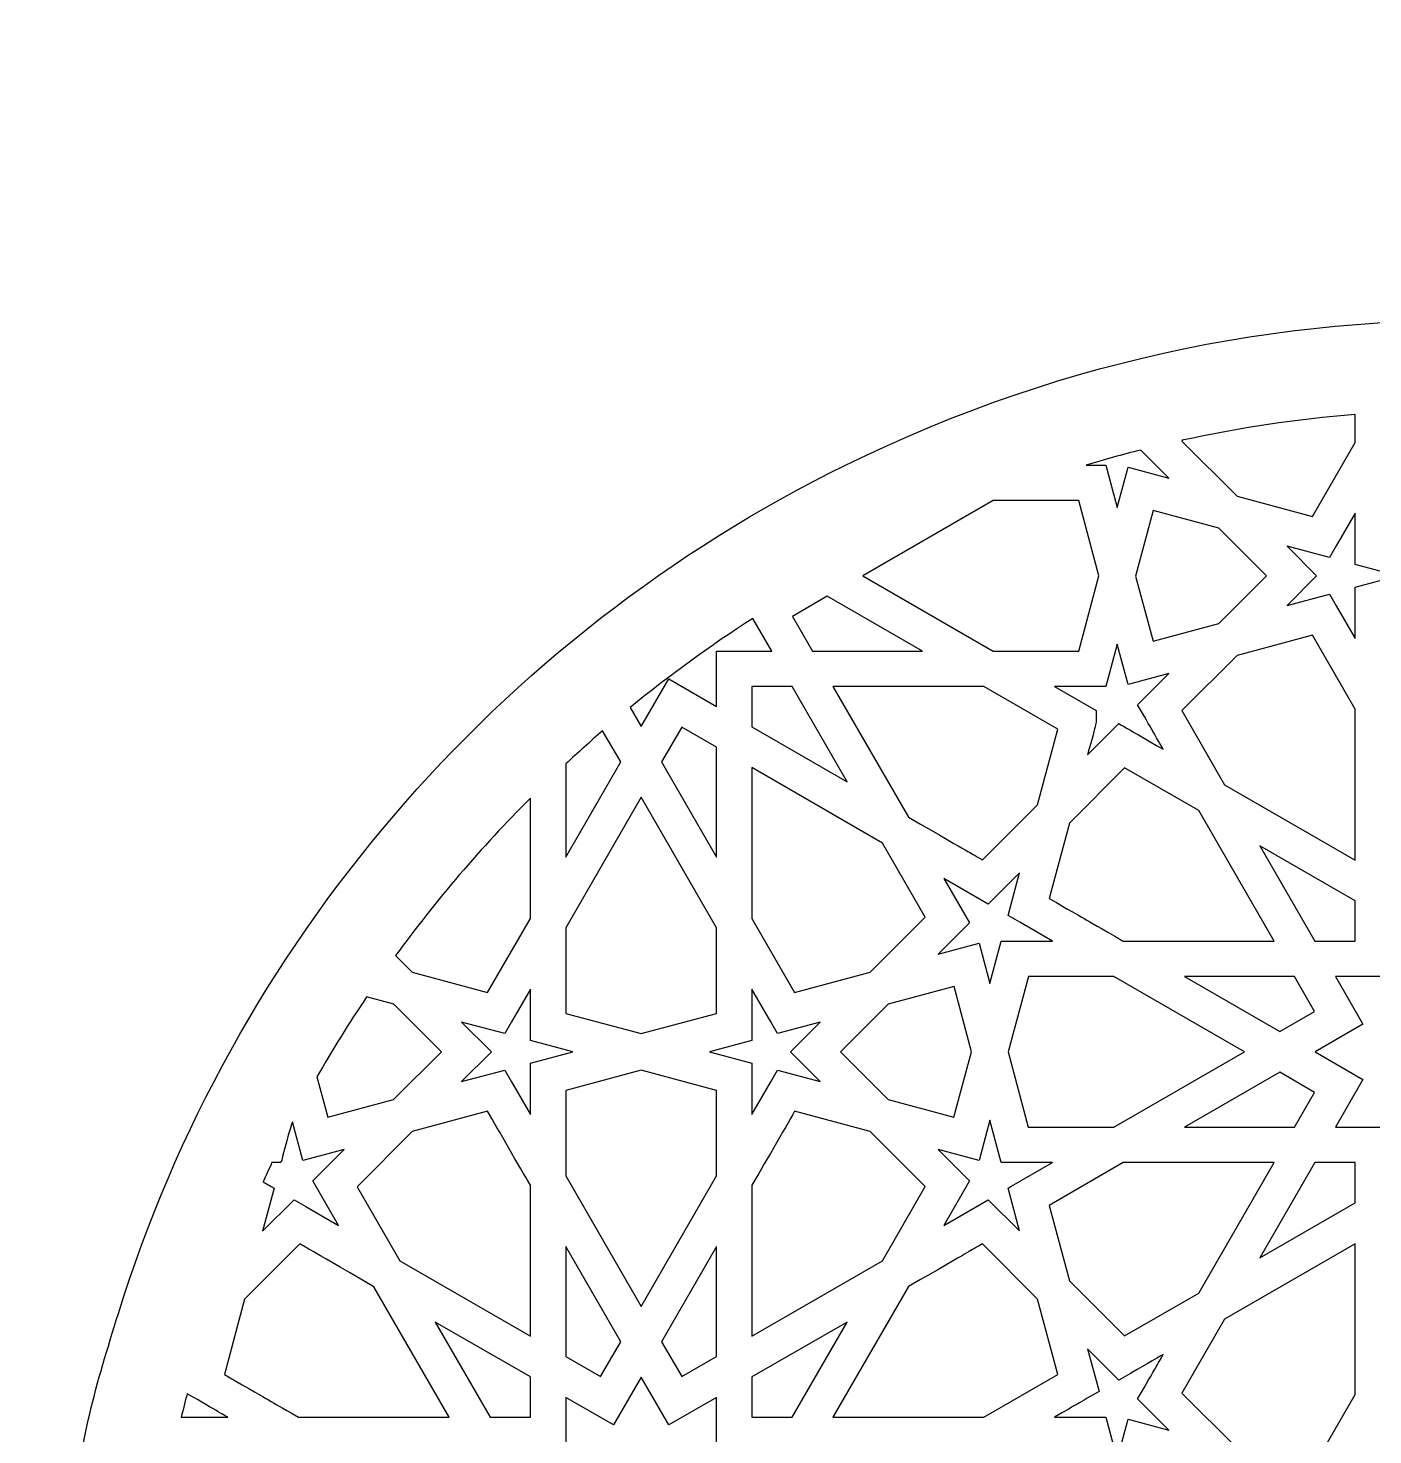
# Model space of a CAD drawing. Header units: millimetres. Extents: x -57 to 56, y -100 to 112.
# Drawn here: x -56.7 to -3.5, y 56.1 to 111.7 of the extents above; entities that cross this region are included whole.
import ezdxf

# ---------------------------------------------------------------- set-up
doc = ezdxf.new("R2010")
doc.units = ezdxf.units.MM
doc.header["$MEASUREMENT"] = 0
doc.layers.add('layer 1', color=7, linetype='Continuous')

msp = doc.modelspace()

# ---------------------------------------------------------------- linework, layer by layer
at = {"layer": 'layer 1', "color": 250}
for points, knots in [([(-24.372, 94.4411), (-38.1806, 87.6628), (-48.5742, 75.4542), (-53.0874, 60.935), (-53.0874, 60.935), (-56.6521, 49.4658), (-55.5912, 52.1945), (-55.5912, -99.8361), (-55.5912, -99.8361), (-52.4793, -99.8361), (52.9544, -99.8361), (55.9213, -99.8361), (55.9213, -99.8361), (55.9213, -98.4327), (55.9213, -97.8601), (55.9213, -96.466), (55.9213, -96.466), (55.9213, 55.9079), (56.001, 45.5757), (55.7428, 48.8312), (55.7428, 48.8312), (52.6358, 88.0279), (10.7823, 111.699), (-24.372, 94.4411)], [0, 0, 0, 0, 0.1428571, 0.1428571, 0.1428571, 0.1428571, 0.2857143, 0.2857143, 0.2857143, 0.2857143, 0.4285714, 0.4285714, 0.4285714, 0.4285714, 0.5714286, 0.5714286, 0.5714286, 0.5714286, 0.7142857, 0.7142857, 0.7142857, 0.7142857, 1, 1, 1, 1]), ([(-4.2471, 96.441), (-4.2471, 96.441), (-4.2471, 95.3379), (-4.2471, 95.3379), (-4.2471, 95.3379), (-4.2471, 95.3379), (-5.9351, 92.4137), (-5.9351, 92.4137), (-5.9351, 92.4137), (-5.9351, 92.4137), (-8.9129, 93.212), (-8.9129, 93.212), (-8.9129, 93.212), (-8.9129, 93.212), (-11.0917, 95.3911), (-11.0917, 95.3911), (-11.0917, 95.3911), (-11.0917, 95.3911), (-11.0751, 95.4197), (-11.0751, 95.4197), (-11.0751, 95.4197), (-8.8374, 95.9076), (-6.5578, 96.2491), (-4.2471, 96.441)], [0, 0, 0, 0, 0.1428571, 0.1428571, 0.1428571, 0.1428571, 0.2857143, 0.2857143, 0.2857143, 0.2857143, 0.4285714, 0.4285714, 0.4285714, 0.4285714, 0.5714286, 0.5714286, 0.5714286, 0.5714286, 0.7142857, 0.7142857, 0.7142857, 0.7142857, 1, 1, 1, 1]), ([(-12.7131, 95.0362), (-12.7131, 95.0362), (-11.5997, 93.9229), (-11.5997, 93.9229), (-11.5997, 93.9229), (-11.5997, 93.9229), (-13.2137, 94.3554), (-13.2137, 94.3554), (-13.2137, 94.3554), (-13.2137, 94.3554), (-13.6405, 92.759), (-13.6405, 92.759), (-13.6405, 92.759), (-13.6405, 92.759), (-14.0914, 94.4411), (-14.0914, 94.4411), (-14.0914, 94.4411), (-14.3739, 94.4411), (-14.6177, 94.4411), (-14.8707, 94.4411), (-14.8707, 94.4411), (-14.1566, 94.6549), (-13.4373, 94.8535), (-12.7131, 95.0362)], [0, 0, 0, 0, 0.1428571, 0.1428571, 0.1428571, 0.1428571, 0.2857143, 0.2857143, 0.2857143, 0.2857143, 0.4285714, 0.4285714, 0.4285714, 0.4285714, 0.5714286, 0.5714286, 0.5714286, 0.5714286, 0.7142857, 0.7142857, 0.7142857, 0.7142857, 1, 1, 1, 1]), ([(-15.1628, 87.0903), (-15.1628, 87.0903), (-18.5402, 87.0903), (-18.5402, 87.0903), (-18.5402, 87.0903), (-18.5402, 87.0903), (-23.6962, 90.0663), (-23.6962, 90.0663), (-23.6962, 90.0663), (-23.6962, 90.0663), (-18.5385, 93.0437), (-18.5385, 93.0437), (-18.5385, 93.0437), (-18.5385, 93.0437), (-15.1635, 93.0437), (-15.1635, 93.0437), (-15.1635, 93.0437), (-15.1635, 93.0437), (-14.3651, 90.0663), (-14.3651, 90.0663), (-14.3651, 90.0663), (-14.3651, 90.0663), (-15.1628, 87.0903), (-15.1628, 87.0903)], [0, 0, 0, 0, 0.1428571, 0.1428571, 0.1428571, 0.1428571, 0.2857143, 0.2857143, 0.2857143, 0.2857143, 0.4285714, 0.4285714, 0.4285714, 0.4285714, 0.5714286, 0.5714286, 0.5714286, 0.5714286, 0.7142857, 0.7142857, 0.7142857, 0.7142857, 1, 1, 1, 1]), ([(-9.6277, 88.1825), (-9.6277, 88.1825), (-12.2287, 87.4857), (-12.2287, 87.4857), (-12.2287, 87.4857), (-12.2287, 87.4857), (-12.917, 90.0571), (-12.917, 90.0571), (-12.917, 90.0571), (-12.917, 90.0571), (-12.2252, 92.6437), (-12.2252, 92.6437), (-12.2252, 92.6437), (-12.2252, 92.6437), (-9.6248, 91.9473), (-9.6248, 91.9473), (-9.6248, 91.9473), (-9.6248, 91.9473), (-7.7435, 90.0659), (-7.7435, 90.0659), (-7.7435, 90.0659), (-7.7435, 90.0659), (-9.6277, 88.1825), (-9.6277, 88.1825)], [0, 0, 0, 0, 0.1428571, 0.1428571, 0.1428571, 0.1428571, 0.2857143, 0.2857143, 0.2857143, 0.2857143, 0.4285714, 0.4285714, 0.4285714, 0.4285714, 0.5714286, 0.5714286, 0.5714286, 0.5714286, 0.7142857, 0.7142857, 0.7142857, 0.7142857, 1, 1, 1, 1]), ([(-2.5714, 90.0666), (-2.5714, 90.0666), (-4.2471, 89.6179), (-4.2471, 89.6179), (-4.2471, 89.6179), (-4.2471, 88.961), (-4.2471, 88.4753), (-4.2471, 87.5905), (-4.2471, 87.5905), (-4.2471, 87.5905), (-4.9929, 88.882), (-4.9929, 88.882), (-4.9929, 88.882), (-4.9929, 88.882), (-4.9932, 88.882), (-4.9932, 88.882), (-4.9932, 88.882), (-4.9932, 88.882), (-5.261, 89.3459), (-5.261, 89.3459), (-5.261, 89.3459), (-5.261, 89.3459), (-6.936, 88.8975), (-6.936, 88.8975), (-6.936, 88.8975), (-6.936, 88.8975), (-5.7676, 90.0659), (-5.7676, 90.0659), (-5.7676, 90.0659), (-5.7676, 90.0659), (-6.9374, 91.2358), (-6.9374, 91.2358), (-6.9374, 91.2358), (-6.9374, 91.2358), (-5.261, 90.7863), (-5.261, 90.7863), (-5.261, 90.7863), (-5.261, 90.7863), (-4.9929, 91.2506), (-4.9929, 91.2506), (-4.9929, 91.2506), (-4.9929, 91.2506), (-4.9929, 91.2506), (-4.9929, 91.2506), (-4.9929, 91.2506), (-4.9929, 91.2506), (-4.2471, 92.5424), (-4.2471, 92.5424), (-4.2471, 92.5424), (-4.2471, 91.6429), (-4.2471, 91.1899), (-4.2471, 90.5161), (-4.2471, 90.5161), (-4.2471, 90.5161), (-2.5714, 90.0666), (-2.5714, 90.0666)], [0, 0, 0, 0, 0.0666667, 0.0666667, 0.0666667, 0.0666667, 0.1333333, 0.1333333, 0.1333333, 0.1333333, 0.2, 0.2, 0.2, 0.2, 0.2666667, 0.2666667, 0.2666667, 0.2666667, 0.3333333, 0.3333333, 0.3333333, 0.3333333, 0.4, 0.4, 0.4, 0.4, 0.4666667, 0.4666667, 0.4666667, 0.4666667, 0.5333333, 0.5333333, 0.5333333, 0.5333333, 0.6, 0.6, 0.6, 0.6, 0.6666667, 0.6666667, 0.6666667, 0.6666667, 0.7333333, 0.7333333, 0.7333333, 0.7333333, 0.8, 0.8, 0.8, 0.8, 0.8666667, 0.8666667, 0.8666667, 0.8666667, 1, 1, 1, 1]), ([(-25.6748, 87.0903), (-25.6748, 87.0903), (-26.469, 88.4654), (-26.469, 88.4654), (-26.469, 88.4654), (-26.469, 88.4654), (-25.0937, 89.2595), (-25.0937, 89.2595), (-25.0937, 89.2595), (-25.0937, 89.2595), (-21.3353, 87.0903), (-21.3353, 87.0903), (-21.3353, 87.0903), (-21.8717, 87.0903), (-25.1318, 87.0903), (-25.6748, 87.0903)], [0, 0, 0, 0, 0.2, 0.2, 0.2, 0.2, 0.4, 0.4, 0.4, 0.4, 0.6, 0.6, 0.6, 0.6, 1, 1, 1, 1]), ([(-28.0354, 88.3835), (-28.0354, 88.3835), (-27.2883, 87.0903), (-27.2883, 87.0903), (-27.2883, 87.0903), (-27.2883, 87.0903), (-29.4673, 87.0903), (-29.4673, 87.0903), (-29.4673, 87.0903), (-29.4673, 87.0903), (-29.4673, 84.9097), (-29.4673, 84.9097), (-29.4673, 84.9097), (-29.4673, 84.9097), (-31.3556, 85.9991), (-31.3556, 85.9991), (-31.3556, 85.9991), (-31.3556, 85.9991), (-32.4448, 84.1125), (-32.4448, 84.1125), (-32.4448, 84.1125), (-32.4448, 84.1125), (-32.8777, 84.8621), (-32.8777, 84.8621), (-32.8777, 84.8621), (-31.3241, 86.1346), (-29.7068, 87.3083), (-28.0354, 88.3835)], [0, 0, 0, 0, 0.125, 0.125, 0.125, 0.125, 0.25, 0.25, 0.25, 0.25, 0.375, 0.375, 0.375, 0.375, 0.5, 0.5, 0.5, 0.5, 0.625, 0.625, 0.625, 0.625, 0.75, 0.75, 0.75, 0.75, 1, 1, 1, 1]), ([(-11.6039, 86.2062), (-11.6039, 86.2062), (-12.8379, 84.9715), (-12.8379, 84.9715), (-12.8379, 84.9715), (-12.8379, 84.9715), (-12.5702, 84.5072), (-12.5702, 84.5072), (-12.5702, 84.5072), (-12.5702, 84.5072), (-12.5702, 84.5072), (-12.5702, 84.5072), (-12.5702, 84.5072), (-12.0841, 83.6648), (-12.2474, 83.9481), (-11.8244, 83.2154), (-11.8244, 83.2154), (-13.3784, 84.1125), (-12.9956, 83.8913), (-13.5805, 84.2292), (-13.5805, 84.2292), (-13.5805, 84.2292), (-14.8139, 82.9956), (-14.8139, 82.9956), (-14.8139, 82.9956), (-14.4247, 84.4487), (-14.478, 84.104), (-14.478, 84.745), (-14.478, 84.745), (-14.478, 84.745), (-16.1195, 85.6929), (-16.1195, 85.6929), (-16.1195, 85.6929), (-15.2181, 85.6929), (-14.7641, 85.6929), (-14.0903, 85.6929), (-14.0903, 85.6929), (-14.0903, 85.6929), (-13.6426, 87.3633), (-13.6426, 87.3633), (-13.6426, 87.3633), (-13.6426, 87.3633), (-13.2175, 85.774), (-13.2175, 85.774), (-13.2175, 85.774), (-13.2175, 85.774), (-11.6039, 86.2062), (-11.6039, 86.2062)], [0, 0, 0, 0, 0.0769231, 0.0769231, 0.0769231, 0.0769231, 0.1538462, 0.1538462, 0.1538462, 0.1538462, 0.2307692, 0.2307692, 0.2307692, 0.2307692, 0.3076923, 0.3076923, 0.3076923, 0.3076923, 0.3846154, 0.3846154, 0.3846154, 0.3846154, 0.4615385, 0.4615385, 0.4615385, 0.4615385, 0.5384615, 0.5384615, 0.5384615, 0.5384615, 0.6153846, 0.6153846, 0.6153846, 0.6153846, 0.6923077, 0.6923077, 0.6923077, 0.6923077, 0.7692308, 0.7692308, 0.7692308, 0.7692308, 0.8461538, 0.8461538, 0.8461538, 0.8461538, 1, 1, 1, 1]), ([(-5.9355, 87.7193), (-5.9355, 87.7193), (-4.2471, 84.7954), (-4.2471, 84.7954), (-4.2471, 84.7954), (-4.2471, 84.7954), (-4.2471, 78.8402), (-4.2471, 78.8402), (-4.2471, 78.8402), (-4.2471, 78.8402), (-9.4033, 81.8173), (-9.4033, 81.8173), (-9.4033, 81.8173), (-9.4033, 81.8173), (-11.092, 84.7418), (-11.092, 84.7418), (-11.092, 84.7418), (-11.092, 84.7418), (-8.9129, 86.9216), (-8.9129, 86.9216), (-8.9129, 86.9216), (-8.9129, 86.9216), (-5.9355, 87.7193), (-5.9355, 87.7193)], [0, 0, 0, 0, 0.1428571, 0.1428571, 0.1428571, 0.1428571, 0.2857143, 0.2857143, 0.2857143, 0.2857143, 0.4285714, 0.4285714, 0.4285714, 0.4285714, 0.5714286, 0.5714286, 0.5714286, 0.5714286, 0.7142857, 0.7142857, 0.7142857, 0.7142857, 1, 1, 1, 1]), ([(-24.3111, 81.9327), (-24.3111, 81.9327), (-28.07, 84.1029), (-28.07, 84.1029), (-28.07, 84.1029), (-28.07, 84.1029), (-28.07, 85.6929), (-28.07, 85.6929), (-28.07, 85.6929), (-28.07, 85.6929), (-26.4818, 85.6929), (-26.4818, 85.6929), (-26.4818, 85.6929), (-26.4818, 85.6929), (-24.3111, 81.9327), (-24.3111, 81.9327)], [0, 0, 0, 0, 0.2, 0.2, 0.2, 0.2, 0.4, 0.4, 0.4, 0.4, 0.6, 0.6, 0.6, 0.6, 1, 1, 1, 1]), ([(-18.9156, 85.6929), (-18.9156, 85.6929), (-15.99, 84.0045), (-15.99, 84.0045), (-15.99, 84.0045), (-15.99, 84.0045), (-16.7876, 81.0271), (-16.7876, 81.0271), (-16.7876, 81.0271), (-16.7876, 81.0271), (-18.9668, 78.8469), (-18.9668, 78.8469), (-18.9668, 78.8469), (-19.6674, 79.2515), (-19.1089, 78.9291), (-21.8904, 80.5349), (-21.8904, 80.5349), (-21.8904, 80.5349), (-24.8681, 85.6929), (-24.8681, 85.6929), (-24.8681, 85.6929), (-24.8681, 85.6929), (-18.9156, 85.6929), (-18.9156, 85.6929)], [0, 0, 0, 0, 0.1428571, 0.1428571, 0.1428571, 0.1428571, 0.2857143, 0.2857143, 0.2857143, 0.2857143, 0.4285714, 0.4285714, 0.4285714, 0.4285714, 0.5714286, 0.5714286, 0.5714286, 0.5714286, 0.7142857, 0.7142857, 0.7142857, 0.7142857, 1, 1, 1, 1]), ([(-33.9638, 83.9484), (-33.9638, 83.9484), (-33.2516, 82.7155), (-33.2516, 82.7155), (-33.2516, 82.7155), (-33.2516, 82.7155), (-35.4225, 78.9552), (-35.4225, 78.9552), (-35.4225, 78.9552), (-35.4225, 78.9552), (-35.4225, 82.6343), (-35.4225, 82.6343), (-35.4225, 82.6343), (-34.9425, 83.0816), (-34.4576, 83.5216), (-33.9638, 83.9484)], [0, 0, 0, 0, 0.2, 0.2, 0.2, 0.2, 0.4, 0.4, 0.4, 0.4, 0.6, 0.6, 0.6, 0.6, 1, 1, 1, 1]), ([(-29.4673, 78.9552), (-29.4673, 78.9552), (-31.6381, 82.7155), (-31.6381, 82.7155), (-31.6381, 82.7155), (-31.6381, 82.7155), (-30.8438, 84.0906), (-30.8438, 84.0906), (-30.8438, 84.0906), (-30.8438, 84.0906), (-29.4673, 83.2961), (-29.4673, 83.2961), (-29.4673, 83.2961), (-29.4673, 83.2961), (-29.4673, 78.9552), (-29.4673, 78.9552)], [0, 0, 0, 0, 0.2, 0.2, 0.2, 0.2, 0.4, 0.4, 0.4, 0.4, 0.6, 0.6, 0.6, 0.6, 1, 1, 1, 1]), ([(-22.9139, 79.5126), (-22.9139, 79.5126), (-21.2254, 76.5877), (-21.2254, 76.5877), (-21.2254, 76.5877), (-21.2254, 76.5877), (-23.4043, 74.409), (-23.4043, 74.409), (-23.4043, 74.409), (-23.4043, 74.409), (-26.3819, 73.6106), (-26.3819, 73.6106), (-26.3819, 73.6106), (-26.3819, 73.6106), (-28.07, 76.5348), (-28.07, 76.5348), (-28.07, 76.5348), (-28.07, 76.5348), (-28.07, 82.4897), (-28.07, 82.4897), (-28.07, 82.4897), (-28.07, 82.4897), (-22.9139, 79.5126), (-22.9139, 79.5126)], [0, 0, 0, 0, 0.1428571, 0.1428571, 0.1428571, 0.1428571, 0.2857143, 0.2857143, 0.2857143, 0.2857143, 0.4285714, 0.4285714, 0.4285714, 0.4285714, 0.5714286, 0.5714286, 0.5714286, 0.5714286, 0.7142857, 0.7142857, 0.7142857, 0.7142857, 1, 1, 1, 1]), ([(-7.4496, 75.638), (-7.4496, 75.638), (-13.4042, 75.638), (-13.4042, 75.638), (-13.4042, 75.638), (-15.3102, 76.7387), (-14.659, 76.3626), (-16.328, 77.3264), (-16.328, 77.3264), (-16.328, 77.3264), (-15.5296, 80.3035), (-15.5296, 80.3035), (-15.5296, 80.3035), (-15.5296, 80.3035), (-13.3505, 82.4826), (-13.3505, 82.4826), (-13.3505, 82.4826), (-13.3505, 82.4826), (-10.426, 80.7932), (-10.426, 80.7932), (-10.426, 80.7932), (-10.426, 80.7932), (-7.4496, 75.638), (-7.4496, 75.638)], [0, 0, 0, 0, 0.1428571, 0.1428571, 0.1428571, 0.1428571, 0.2857143, 0.2857143, 0.2857143, 0.2857143, 0.4285714, 0.4285714, 0.4285714, 0.4285714, 0.5714286, 0.5714286, 0.5714286, 0.5714286, 0.7142857, 0.7142857, 0.7142857, 0.7142857, 1, 1, 1, 1]), ([(-36.8198, 81.2895), (-36.8198, 81.2895), (-36.8198, 76.5348), (-36.8198, 76.5348), (-36.8198, 76.5348), (-36.8198, 76.5348), (-38.5079, 73.6106), (-38.5079, 73.6106), (-38.5079, 73.6106), (-38.5079, 73.6106), (-41.4854, 74.409), (-41.4854, 74.409), (-41.4854, 74.409), (-41.4854, 74.409), (-42.1406, 75.0641), (-42.1406, 75.0641), (-42.1406, 75.0641), (-40.5448, 77.2534), (-38.7704, 79.3359), (-36.8198, 81.2895)], [0, 0, 0, 0, 0.1666667, 0.1666667, 0.1666667, 0.1666667, 0.3333333, 0.3333333, 0.3333333, 0.3333333, 0.5, 0.5, 0.5, 0.5, 0.6666667, 0.6666667, 0.6666667, 0.6666667, 1, 1, 1, 1]), ([(-35.4225, 76.1598), (-35.4225, 76.1598), (-32.4448, 81.3178), (-32.4448, 81.3178), (-32.4448, 81.3178), (-32.4448, 81.3178), (-29.4673, 76.1598), (-29.4673, 76.1598), (-29.4673, 76.1598), (-29.4673, 76.1598), (-29.4673, 72.7851), (-29.4673, 72.7851), (-29.4673, 72.7851), (-29.4673, 72.7851), (-32.4448, 71.9868), (-32.4448, 71.9868), (-32.4448, 71.9868), (-32.4448, 71.9868), (-35.4225, 72.7851), (-35.4225, 72.7851), (-35.4225, 72.7851), (-35.4225, 72.7851), (-35.4225, 76.1598), (-35.4225, 76.1598)], [0, 0, 0, 0, 0.1428571, 0.1428571, 0.1428571, 0.1428571, 0.2857143, 0.2857143, 0.2857143, 0.2857143, 0.4285714, 0.4285714, 0.4285714, 0.4285714, 0.5714286, 0.5714286, 0.5714286, 0.5714286, 0.7142857, 0.7142857, 0.7142857, 0.7142857, 1, 1, 1, 1]), ([(-4.2471, 75.638), (-4.2471, 75.638), (-5.8357, 75.638), (-5.8357, 75.638), (-5.8357, 75.638), (-5.8357, 75.638), (-8.0059, 79.3969), (-8.0059, 79.3969), (-8.0059, 79.3969), (-8.0059, 79.3969), (-4.2471, 77.2266), (-4.2471, 77.2266), (-4.2471, 77.2266), (-4.2471, 77.2266), (-4.2471, 75.638), (-4.2471, 75.638)], [0, 0, 0, 0, 0.2, 0.2, 0.2, 0.2, 0.4, 0.4, 0.4, 0.4, 0.6, 0.6, 0.6, 0.6, 1, 1, 1, 1]), ([(-20.4929, 78.1145), (-20.4929, 78.1145), (-18.7367, 77.1007), (-18.7367, 77.1007), (-18.7367, 77.1007), (-18.7367, 77.1007), (-17.5045, 78.3329), (-17.5045, 78.3329), (-17.5045, 78.3329), (-17.5045, 78.3329), (-17.9553, 76.6523), (-17.9553, 76.6523), (-17.9553, 76.6523), (-17.9553, 76.6523), (-17.4911, 76.3845), (-17.4911, 76.3845), (-17.4911, 76.3845), (-17.4911, 76.3845), (-17.4911, 76.3842), (-17.4911, 76.3842), (-17.4911, 76.3842), (-17.4911, 76.3842), (-16.1989, 75.638), (-16.1989, 75.638), (-16.1989, 75.638), (-17.0988, 75.638), (-17.5514, 75.638), (-18.2256, 75.638), (-18.2256, 75.638), (-18.2256, 75.638), (-18.6732, 73.968), (-18.6732, 73.968), (-18.6732, 73.968), (-18.6732, 73.968), (-19.0976, 75.5541), (-19.0976, 75.5541), (-19.0976, 75.5541), (-19.0976, 75.5541), (-20.7172, 75.1202), (-20.7172, 75.1202), (-20.7172, 75.1202), (-20.7172, 75.1202), (-19.479, 76.3581), (-19.479, 76.3581), (-19.479, 76.3581), (-19.479, 76.3581), (-20.4929, 78.1145), (-20.4929, 78.1145)], [0, 0, 0, 0, 0.0769231, 0.0769231, 0.0769231, 0.0769231, 0.1538462, 0.1538462, 0.1538462, 0.1538462, 0.2307692, 0.2307692, 0.2307692, 0.2307692, 0.3076923, 0.3076923, 0.3076923, 0.3076923, 0.3846154, 0.3846154, 0.3846154, 0.3846154, 0.4615385, 0.4615385, 0.4615385, 0.4615385, 0.5384615, 0.5384615, 0.5384615, 0.5384615, 0.6153846, 0.6153846, 0.6153846, 0.6153846, 0.6923077, 0.6923077, 0.6923077, 0.6923077, 0.7692308, 0.7692308, 0.7692308, 0.7692308, 0.8461538, 0.8461538, 0.8461538, 0.8461538, 1, 1, 1, 1]), ([(-0.9617, 75.3304), (-0.9617, 75.3304), (0.1277, 77.2181), (0.1277, 77.2181), (0.1277, 77.2181), (0.1277, 77.2181), (1.2171, 75.3304), (1.2171, 75.3304), (1.2171, 75.3304), (1.2171, 75.3304), (3.1055, 76.4201), (3.1055, 76.4201), (3.1055, 76.4201), (3.1055, 76.4201), (3.1055, 74.2407), (3.1055, 74.2407), (3.1055, 74.2407), (3.1055, 74.2407), (5.2846, 74.2407), (5.2846, 74.2407), (5.2846, 74.2407), (5.2846, 74.2407), (4.1949, 72.3526), (4.1949, 72.3526), (4.1949, 72.3526), (4.1949, 72.3526), (6.0815, 71.2636), (6.0815, 71.2636), (6.0815, 71.2636), (6.0815, 71.2636), (4.1949, 70.1739), (4.1949, 70.1739), (4.1949, 70.1739), (4.1949, 70.1739), (5.2842, 68.2872), (5.2842, 68.2872), (5.2842, 68.2872), (5.2842, 68.2872), (3.1055, 68.2872), (3.1055, 68.2872), (3.1055, 68.2872), (3.1055, 68.2872), (3.1055, 66.1067), (3.1055, 66.1067), (3.1055, 66.1067), (3.1055, 66.1067), (1.2171, 67.1961), (1.2171, 67.1961), (1.2171, 67.1961), (1.2171, 67.1961), (0.1277, 65.3094), (0.1277, 65.3094), (0.1277, 65.3094), (0.1277, 65.3094), (-0.9617, 67.1961), (-0.9617, 67.1961), (-0.9617, 67.1961), (-0.9617, 67.1961), (-2.8497, 66.1067), (-2.8497, 66.1067), (-2.8497, 66.1067), (-2.8497, 66.1067), (-2.8497, 68.2872), (-2.8497, 68.2872), (-2.8497, 68.2872), (-2.8497, 68.2872), (-5.0289, 68.2872), (-5.0289, 68.2872), (-5.0289, 68.2872), (-5.0289, 68.2872), (-3.9391, 70.1739), (-3.9391, 70.1739), (-3.9391, 70.1739), (-3.9391, 70.1739), (-5.8272, 71.2636), (-5.8272, 71.2636), (-5.8272, 71.2636), (-5.8272, 71.2636), (-3.9391, 72.3526), (-3.9391, 72.3526), (-3.9391, 72.3526), (-3.9391, 72.3526), (-5.0292, 74.2407), (-5.0292, 74.2407), (-5.0292, 74.2407), (-5.0292, 74.2407), (-2.8497, 74.2407), (-2.8497, 74.2407), (-2.8497, 74.2407), (-2.8497, 74.2407), (-2.8497, 76.4201), (-2.8497, 76.4201), (-2.8497, 76.4201), (-2.8497, 76.4201), (-0.9617, 75.3304), (-0.9617, 75.3304)], [0, 0, 0, 0, 0.04, 0.04, 0.04, 0.04, 0.08, 0.08, 0.08, 0.08, 0.12, 0.12, 0.12, 0.12, 0.16, 0.16, 0.16, 0.16, 0.2, 0.2, 0.2, 0.2, 0.24, 0.24, 0.24, 0.24, 0.28, 0.28, 0.28, 0.28, 0.32, 0.32, 0.32, 0.32, 0.36, 0.36, 0.36, 0.36, 0.4, 0.4, 0.4, 0.4, 0.44, 0.44, 0.44, 0.44, 0.48, 0.48, 0.48, 0.48, 0.52, 0.52, 0.52, 0.52, 0.56, 0.56, 0.56, 0.56, 0.6, 0.6, 0.6, 0.6, 0.64, 0.64, 0.64, 0.64, 0.68, 0.68, 0.68, 0.68, 0.72, 0.72, 0.72, 0.72, 0.76, 0.76, 0.76, 0.76, 0.8, 0.8, 0.8, 0.8, 0.84, 0.84, 0.84, 0.84, 0.88, 0.88, 0.88, 0.88, 0.92, 0.92, 0.92, 0.92, 1, 1, 1, 1]), ([(-8.6223, 71.2636), (-8.6223, 71.2636), (-8.6226, 71.2636), (-8.6226, 71.2636), (-8.6226, 71.2636), (-8.6226, 71.2636), (-8.6223, 71.2632), (-8.6223, 71.2632), (-8.6223, 71.2632), (-8.6223, 71.2632), (-13.7781, 68.2872), (-13.7781, 68.2872), (-13.7781, 68.2872), (-13.7781, 68.2872), (-17.1549, 68.2872), (-17.1549, 68.2872), (-17.1549, 68.2872), (-17.1549, 68.2872), (-17.9522, 71.2632), (-17.9522, 71.2632), (-17.9522, 71.2632), (-17.9522, 71.2632), (-17.1538, 74.2407), (-17.1538, 74.2407), (-17.1538, 74.2407), (-17.1538, 74.2407), (-13.7788, 74.2407), (-13.7788, 74.2407), (-13.7788, 74.2407), (-13.7788, 74.2407), (-8.6223, 71.2636), (-8.6223, 71.2636)], [0, 0, 0, 0, 0.1111111, 0.1111111, 0.1111111, 0.1111111, 0.2222222, 0.2222222, 0.2222222, 0.2222222, 0.3333333, 0.3333333, 0.3333333, 0.3333333, 0.4444444, 0.4444444, 0.4444444, 0.4444444, 0.5555556, 0.5555556, 0.5555556, 0.5555556, 0.6666667, 0.6666667, 0.6666667, 0.6666667, 0.7777778, 0.7777778, 0.7777778, 0.7777778, 1, 1, 1, 1]), ([(-7.2245, 72.07), (-7.2245, 72.07), (-10.9841, 74.2407), (-10.9841, 74.2407), (-10.9841, 74.2407), (-10.5198, 74.2407), (-7.1956, 74.2407), (-6.6428, 74.2407), (-6.6428, 74.2407), (-6.6428, 74.2407), (-5.8484, 72.8645), (-5.8484, 72.8645), (-5.8484, 72.8645), (-5.8484, 72.8645), (-7.2245, 72.07), (-7.2245, 72.07)], [0, 0, 0, 0, 0.2, 0.2, 0.2, 0.2, 0.4, 0.4, 0.4, 0.4, 0.6, 0.6, 0.6, 0.6, 1, 1, 1, 1]), ([(-43.2856, 73.4328), (-43.2856, 73.4328), (-42.2152, 73.146), (-42.2152, 73.146), (-42.2152, 73.146), (-42.2152, 73.146), (-40.3341, 71.265), (-40.3341, 71.265), (-40.3341, 71.265), (-40.3341, 71.265), (-42.218, 69.3812), (-42.218, 69.3812), (-42.218, 69.3812), (-42.218, 69.3812), (-44.8192, 68.6844), (-44.8192, 68.6844), (-44.8192, 68.6844), (-44.8192, 68.6844), (-45.2453, 70.2769), (-45.2453, 70.2769), (-45.2453, 70.2769), (-44.631, 71.3493), (-43.9782, 72.4024), (-43.2856, 73.4328)], [0, 0, 0, 0, 0.1428571, 0.1428571, 0.1428571, 0.1428571, 0.2857143, 0.2857143, 0.2857143, 0.2857143, 0.4285714, 0.4285714, 0.4285714, 0.4285714, 0.5714286, 0.5714286, 0.5714286, 0.5714286, 0.7142857, 0.7142857, 0.7142857, 0.7142857, 1, 1, 1, 1]), ([(-39.5319, 72.4387), (-39.5319, 72.4387), (-37.8338, 71.9833), (-37.8338, 71.9833), (-37.8338, 71.9833), (-37.8338, 71.9833), (-37.5657, 72.4475), (-37.5657, 72.4475), (-37.5657, 72.4475), (-37.5657, 72.4475), (-37.5656, 72.4475), (-37.5656, 72.4475), (-37.5656, 72.4475), (-37.5656, 72.4475), (-36.8198, 73.7394), (-36.8198, 73.7394), (-36.8198, 73.7394), (-36.8198, 72.8395), (-36.8198, 72.3868), (-36.8198, 71.7127), (-36.8198, 71.7127), (-36.8198, 71.7127), (-35.1445, 71.2636), (-35.1445, 71.2636), (-35.1445, 71.2636), (-35.1445, 71.2636), (-36.8198, 70.8152), (-36.8198, 70.8152), (-36.8198, 70.8152), (-36.8198, 70.158), (-36.8198, 69.6726), (-36.8198, 68.7878), (-36.8198, 68.7878), (-36.8198, 68.7878), (-37.5656, 70.0793), (-37.5656, 70.0793), (-37.5656, 70.0793), (-37.5656, 70.0793), (-37.5657, 70.0793), (-37.5657, 70.0793), (-37.5657, 70.0793), (-37.5657, 70.0793), (-37.8338, 70.5436), (-37.8338, 70.5436), (-37.8338, 70.5436), (-37.8338, 70.5436), (-39.5351, 70.0878), (-39.5351, 70.0878), (-39.5351, 70.0878), (-39.5351, 70.0878), (-38.3581, 71.265), (-38.3581, 71.265), (-38.3581, 71.265), (-38.3581, 71.265), (-39.5319, 72.4387), (-39.5319, 72.4387)], [0, 0, 0, 0, 0.0666667, 0.0666667, 0.0666667, 0.0666667, 0.1333333, 0.1333333, 0.1333333, 0.1333333, 0.2, 0.2, 0.2, 0.2, 0.2666667, 0.2666667, 0.2666667, 0.2666667, 0.3333333, 0.3333333, 0.3333333, 0.3333333, 0.4, 0.4, 0.4, 0.4, 0.4666667, 0.4666667, 0.4666667, 0.4666667, 0.5333333, 0.5333333, 0.5333333, 0.5333333, 0.6, 0.6, 0.6, 0.6, 0.6666667, 0.6666667, 0.6666667, 0.6666667, 0.7333333, 0.7333333, 0.7333333, 0.7333333, 0.8, 0.8, 0.8, 0.8, 0.8666667, 0.8666667, 0.8666667, 0.8666667, 1, 1, 1, 1]), ([(-27.3242, 72.4475), (-27.3242, 72.4475), (-27.324, 72.4475), (-27.324, 72.4475), (-27.324, 72.4475), (-27.324, 72.4475), (-27.056, 71.9833), (-27.056, 71.9833), (-27.056, 71.9833), (-27.056, 71.9833), (-25.3756, 72.4338), (-25.3756, 72.4338), (-25.3756, 72.4338), (-25.3756, 72.4338), (-26.5474, 71.2622), (-26.5474, 71.2622), (-26.5474, 71.2622), (-26.5474, 71.2622), (-25.3799, 70.0945), (-25.3799, 70.0945), (-25.3799, 70.0945), (-25.3799, 70.0945), (-27.056, 70.5436), (-27.056, 70.5436), (-27.056, 70.5436), (-27.056, 70.5436), (-27.324, 70.0793), (-27.324, 70.0793), (-27.324, 70.0793), (-27.324, 70.0793), (-27.3242, 70.0793), (-27.3242, 70.0793), (-27.3242, 70.0793), (-27.3242, 70.0793), (-28.07, 68.7878), (-28.07, 68.7878), (-28.07, 68.7878), (-28.07, 69.6877), (-28.07, 70.1407), (-28.07, 70.8152), (-28.07, 70.8152), (-28.07, 70.8152), (-29.7452, 71.2636), (-29.7452, 71.2636), (-29.7452, 71.2636), (-29.7452, 71.2636), (-28.07, 71.7127), (-28.07, 71.7127), (-28.07, 71.7127), (-28.07, 72.3868), (-28.07, 72.8395), (-28.07, 73.7394), (-28.07, 73.7394), (-28.07, 73.7394), (-27.3242, 72.4475), (-27.3242, 72.4475)], [0, 0, 0, 0, 0.0666667, 0.0666667, 0.0666667, 0.0666667, 0.1333333, 0.1333333, 0.1333333, 0.1333333, 0.2, 0.2, 0.2, 0.2, 0.2666667, 0.2666667, 0.2666667, 0.2666667, 0.3333333, 0.3333333, 0.3333333, 0.3333333, 0.4, 0.4, 0.4, 0.4, 0.4666667, 0.4666667, 0.4666667, 0.4666667, 0.5333333, 0.5333333, 0.5333333, 0.5333333, 0.6, 0.6, 0.6, 0.6, 0.6666667, 0.6666667, 0.6666667, 0.6666667, 0.7333333, 0.7333333, 0.7333333, 0.7333333, 0.8, 0.8, 0.8, 0.8, 0.8666667, 0.8666667, 0.8666667, 0.8666667, 1, 1, 1, 1]), ([(-20.0861, 73.8424), (-20.0861, 73.8424), (-19.3982, 71.2706), (-19.3982, 71.2706), (-19.3982, 71.2706), (-19.3982, 71.2706), (-20.0904, 68.6844), (-20.0904, 68.6844), (-20.0904, 68.6844), (-20.0904, 68.6844), (-22.6902, 69.3808), (-22.6902, 69.3808), (-22.6902, 69.3808), (-22.6902, 69.3808), (-24.5714, 71.2622), (-24.5714, 71.2622), (-24.5714, 71.2622), (-24.5714, 71.2622), (-22.6875, 73.1457), (-22.6875, 73.1457), (-22.6875, 73.1457), (-22.6875, 73.1457), (-20.0861, 73.8424), (-20.0861, 73.8424)], [0, 0, 0, 0, 0.1428571, 0.1428571, 0.1428571, 0.1428571, 0.2857143, 0.2857143, 0.2857143, 0.2857143, 0.4285714, 0.4285714, 0.4285714, 0.4285714, 0.5714286, 0.5714286, 0.5714286, 0.5714286, 0.7142857, 0.7142857, 0.7142857, 0.7142857, 1, 1, 1, 1]), ([(-32.4448, 61.2105), (-32.4448, 61.2105), (-32.4448, 61.2108), (-32.4448, 61.2108), (-32.4448, 61.2108), (-32.4448, 61.2108), (-32.4449, 61.2105), (-32.4449, 61.2105), (-32.4449, 61.2105), (-32.4449, 61.2105), (-35.4225, 66.3677), (-35.4225, 66.3677), (-35.4225, 66.3677), (-35.4225, 66.3677), (-35.4225, 69.7428), (-35.4225, 69.7428), (-35.4225, 69.7428), (-35.4225, 69.7428), (-32.4452, 70.54), (-32.4452, 70.54), (-32.4452, 70.54), (-32.4452, 70.54), (-32.4448, 70.54), (-32.4448, 70.54), (-32.4448, 70.54), (-32.4448, 70.54), (-32.4445, 70.54), (-32.4445, 70.54), (-32.4445, 70.54), (-32.4445, 70.54), (-29.4673, 69.7428), (-29.4673, 69.7428), (-29.4673, 69.7428), (-29.4673, 69.7428), (-29.4673, 66.3677), (-29.4673, 66.3677), (-29.4673, 66.3677), (-29.4673, 66.3677), (-32.4448, 61.2105), (-32.4448, 61.2105)], [0, 0, 0, 0, 0.0909091, 0.0909091, 0.0909091, 0.0909091, 0.1818182, 0.1818182, 0.1818182, 0.1818182, 0.2727273, 0.2727273, 0.2727273, 0.2727273, 0.3636364, 0.3636364, 0.3636364, 0.3636364, 0.4545455, 0.4545455, 0.4545455, 0.4545455, 0.5454545, 0.5454545, 0.5454545, 0.5454545, 0.6363636, 0.6363636, 0.6363636, 0.6363636, 0.7272727, 0.7272727, 0.7272727, 0.7272727, 0.8181818, 0.8181818, 0.8181818, 0.8181818, 1, 1, 1, 1]), ([(-10.983, 68.2872), (-10.983, 68.2872), (-7.2245, 70.4568), (-7.2245, 70.4568), (-7.2245, 70.4568), (-7.2245, 70.4568), (-5.8484, 69.6623), (-5.8484, 69.6623), (-5.8484, 69.6623), (-5.8484, 69.6623), (-6.6425, 68.2872), (-6.6425, 68.2872), (-6.6425, 68.2872), (-6.6425, 68.2872), (-10.983, 68.2872), (-10.983, 68.2872)], [0, 0, 0, 0, 0.2, 0.2, 0.2, 0.2, 0.4, 0.4, 0.4, 0.4, 0.6, 0.6, 0.6, 0.6, 1, 1, 1, 1]), ([(-38.508, 68.9166), (-38.1372, 68.2742), (-37.2061, 66.6616), (-36.8198, 65.9927), (-36.8198, 65.9927), (-36.8198, 65.9927), (-36.8198, 60.0375), (-36.8198, 60.0375), (-36.8198, 60.0375), (-36.8198, 60.0375), (-41.9759, 63.0146), (-41.9759, 63.0146), (-41.9759, 63.0146), (-41.9759, 63.0146), (-43.6643, 65.9388), (-43.6643, 65.9388), (-43.6643, 65.9388), (-43.6643, 65.9388), (-41.4854, 68.1193), (-41.4854, 68.1193), (-41.4854, 68.1193), (-41.4854, 68.1193), (-38.508, 68.9166), (-38.508, 68.9166)], [0, 0, 0, 0, 0.1428571, 0.1428571, 0.1428571, 0.1428571, 0.2857143, 0.2857143, 0.2857143, 0.2857143, 0.4285714, 0.4285714, 0.4285714, 0.4285714, 0.5714286, 0.5714286, 0.5714286, 0.5714286, 0.7142857, 0.7142857, 0.7142857, 0.7142857, 1, 1, 1, 1]), ([(-23.4043, 68.1189), (-23.4043, 68.1189), (-21.2254, 65.9405), (-21.2254, 65.9405), (-21.2254, 65.9405), (-21.2254, 65.9405), (-22.915, 63.0135), (-22.915, 63.0135), (-22.915, 63.0135), (-22.915, 63.0135), (-28.07, 60.0371), (-28.07, 60.0371), (-28.07, 60.0371), (-28.07, 60.0371), (-28.07, 65.9927), (-28.07, 65.9927), (-28.07, 65.9927), (-27.6834, 66.662), (-26.7521, 68.2749), (-26.3817, 68.9166), (-26.3817, 68.9166), (-26.3817, 68.9166), (-23.4043, 68.1189), (-23.4043, 68.1189)], [0, 0, 0, 0, 0.1428571, 0.1428571, 0.1428571, 0.1428571, 0.2857143, 0.2857143, 0.2857143, 0.2857143, 0.4285714, 0.4285714, 0.4285714, 0.4285714, 0.5714286, 0.5714286, 0.5714286, 0.5714286, 0.7142857, 0.7142857, 0.7142857, 0.7142857, 1, 1, 1, 1]), ([(-47.0221, 66.8899), (-47.0221, 66.8899), (-46.6673, 66.8899), (-46.6673, 66.8899), (-46.6673, 66.8899), (-46.6309, 67.0257), (-46.281, 68.3743), (-46.2161, 68.4989), (-46.2161, 68.4989), (-46.2161, 68.4989), (-45.8079, 66.9731), (-45.8079, 66.9731), (-45.8079, 66.9731), (-45.8079, 66.9731), (-44.1672, 67.4123), (-44.1672, 67.4123), (-44.1672, 67.4123), (-44.1672, 67.4123), (-45.4105, 66.1684), (-45.4105, 66.1684), (-45.4105, 66.1684), (-45.4105, 66.1684), (-44.397, 64.4126), (-44.397, 64.4126), (-44.397, 64.4126), (-44.397, 64.4126), (-45.6882, 65.1581), (-45.6882, 65.1581), (-45.6882, 65.1581), (-45.6882, 65.1581), (-45.6882, 65.1581), (-45.6882, 65.1581), (-45.6882, 65.1581), (-45.6882, 65.1581), (-46.1529, 65.4262), (-46.1529, 65.4262), (-46.1529, 65.4262), (-46.1529, 65.4262), (-47.393, 64.1862), (-47.393, 64.1862), (-47.393, 64.1862), (-47.393, 64.1862), (-46.9406, 65.8746), (-46.9406, 65.8746), (-46.9406, 65.8746), (-46.9406, 65.8746), (-47.0555, 65.9409), (-47.0555, 65.9409), (-47.0555, 65.9409), (-47.0555, 65.9409), (-47.0555, 65.9423), (-47.0555, 65.9423), (-47.0555, 65.9423), (-47.0555, 65.9423), (-47.3771, 66.1279), (-47.3771, 66.1279), (-47.3771, 66.1279), (-47.2604, 66.3826), (-47.1431, 66.6369), (-47.0221, 66.8899)], [0, 0, 0, 0, 0.0625, 0.0625, 0.0625, 0.0625, 0.125, 0.125, 0.125, 0.125, 0.1875, 0.1875, 0.1875, 0.1875, 0.25, 0.25, 0.25, 0.25, 0.3125, 0.3125, 0.3125, 0.3125, 0.375, 0.375, 0.375, 0.375, 0.4375, 0.4375, 0.4375, 0.4375, 0.5, 0.5, 0.5, 0.5, 0.5625, 0.5625, 0.5625, 0.5625, 0.625, 0.625, 0.625, 0.625, 0.6875, 0.6875, 0.6875, 0.6875, 0.75, 0.75, 0.75, 0.75, 0.8125, 0.8125, 0.8125, 0.8125, 0.875, 0.875, 0.875, 0.875, 1, 1, 1, 1]), ([(-16.1985, 66.8899), (-16.1985, 66.8899), (-17.8403, 65.9423), (-17.8403, 65.9423), (-17.8403, 65.9423), (-17.8403, 65.9423), (-17.8403, 65.9405), (-17.8403, 65.9405), (-17.8403, 65.9405), (-17.8403, 65.9405), (-17.9553, 65.8742), (-17.9553, 65.8742), (-17.9553, 65.8742), (-17.9553, 65.8742), (-17.5048, 64.1943), (-17.5048, 64.1943), (-17.5048, 64.1943), (-17.5048, 64.1943), (-18.7367, 65.4262), (-18.7367, 65.4262), (-18.7367, 65.4262), (-18.7367, 65.4262), (-20.4936, 64.4119), (-20.4936, 64.4119), (-20.4936, 64.4119), (-20.4936, 64.4119), (-19.479, 66.1698), (-19.479, 66.1698), (-19.479, 66.1698), (-19.479, 66.1698), (-20.7137, 67.4046), (-20.7137, 67.4046), (-20.7137, 67.4046), (-20.7137, 67.4046), (-19.1019, 66.9728), (-19.1019, 66.9728), (-19.1019, 66.9728), (-19.1019, 66.9728), (-18.6757, 68.5648), (-18.6757, 68.5648), (-18.6757, 68.5648), (-18.6757, 68.5648), (-18.2273, 66.8899), (-18.2273, 66.8899), (-18.2273, 66.8899), (-17.5532, 66.8899), (-17.0999, 66.8899), (-16.1985, 66.8899)], [0, 0, 0, 0, 0.0769231, 0.0769231, 0.0769231, 0.0769231, 0.1538462, 0.1538462, 0.1538462, 0.1538462, 0.2307692, 0.2307692, 0.2307692, 0.2307692, 0.3076923, 0.3076923, 0.3076923, 0.3076923, 0.3846154, 0.3846154, 0.3846154, 0.3846154, 0.4615385, 0.4615385, 0.4615385, 0.4615385, 0.5384615, 0.5384615, 0.5384615, 0.5384615, 0.6153846, 0.6153846, 0.6153846, 0.6153846, 0.6923077, 0.6923077, 0.6923077, 0.6923077, 0.7692308, 0.7692308, 0.7692308, 0.7692308, 0.8461538, 0.8461538, 0.8461538, 0.8461538, 1, 1, 1, 1]), ([(-7.4493, 66.8899), (-7.4493, 66.8899), (-10.4271, 61.7319), (-10.4271, 61.7319), (-10.4271, 61.7319), (-10.4271, 61.7319), (-13.3502, 60.0438), (-13.3502, 60.0438), (-13.3502, 60.0438), (-13.3502, 60.0438), (-15.5296, 62.224), (-15.5296, 62.224), (-15.5296, 62.224), (-15.5296, 62.224), (-16.328, 65.2004), (-16.328, 65.2004), (-16.328, 65.2004), (-16.328, 65.2004), (-13.4027, 66.8899), (-13.4027, 66.8899), (-13.4027, 66.8899), (-12.9032, 66.8899), (-9.2008, 66.8899), (-7.4493, 66.8899)], [0, 0, 0, 0, 0.1428571, 0.1428571, 0.1428571, 0.1428571, 0.2857143, 0.2857143, 0.2857143, 0.2857143, 0.4285714, 0.4285714, 0.4285714, 0.4285714, 0.5714286, 0.5714286, 0.5714286, 0.5714286, 0.7142857, 0.7142857, 0.7142857, 0.7142857, 1, 1, 1, 1]), ([(-4.2471, 65.2999), (-4.2471, 65.2999), (-8.007, 63.1292), (-8.007, 63.1292), (-8.007, 63.1292), (-8.007, 63.1292), (-5.8357, 66.8899), (-5.8357, 66.8899), (-5.8357, 66.8899), (-5.8357, 66.8899), (-4.2471, 66.8899), (-4.2471, 66.8899), (-4.2471, 66.8899), (-4.2471, 66.8899), (-4.2471, 65.2999), (-4.2471, 65.2999)], [0, 0, 0, 0, 0.2, 0.2, 0.2, 0.2, 0.4, 0.4, 0.4, 0.4, 0.6, 0.6, 0.6, 0.6, 1, 1, 1, 1]), ([(-48.1022, 61.5008), (-48.1022, 61.5008), (-45.923, 63.6799), (-45.923, 63.6799), (-45.923, 63.6799), (-45.4379, 63.3998), (-45.9694, 63.7067), (-42.998, 61.9898), (-42.998, 61.9898), (-42.998, 61.9898), (-40.0218, 56.8353), (-40.0218, 56.8353), (-40.0218, 56.8353), (-40.0218, 56.8353), (-45.9769, 56.8353), (-45.9769, 56.8353), (-45.9769, 56.8353), (-47.4358, 57.6778), (-46.6853, 57.2442), (-48.9005, 58.5234), (-48.9005, 58.5234), (-48.9005, 58.5234), (-48.1022, 61.5008), (-48.1022, 61.5008)], [0, 0, 0, 0, 0.1428571, 0.1428571, 0.1428571, 0.1428571, 0.2857143, 0.2857143, 0.2857143, 0.2857143, 0.4285714, 0.4285714, 0.4285714, 0.4285714, 0.5714286, 0.5714286, 0.5714286, 0.5714286, 0.7142857, 0.7142857, 0.7142857, 0.7142857, 1, 1, 1, 1]), ([(-33.2516, 59.8128), (-33.2516, 59.8128), (-34.046, 58.4362), (-34.046, 58.4362), (-34.046, 58.4362), (-34.046, 58.4362), (-35.4225, 59.2307), (-35.4225, 59.2307), (-35.4225, 59.2307), (-35.4225, 59.7733), (-35.4225, 63.0283), (-35.4225, 63.5723), (-35.4225, 63.5723), (-35.4225, 63.5723), (-33.2516, 59.8128), (-33.2516, 59.8128)], [0, 0, 0, 0, 0.2, 0.2, 0.2, 0.2, 0.4, 0.4, 0.4, 0.4, 0.6, 0.6, 0.6, 0.6, 1, 1, 1, 1]), ([(-29.4673, 63.5723), (-29.4673, 63.1081), (-29.4673, 59.7835), (-29.4673, 59.2307), (-29.4673, 59.2307), (-29.4673, 59.2307), (-30.8438, 58.4362), (-30.8438, 58.4362), (-30.8438, 58.4362), (-30.8438, 58.4362), (-31.6381, 59.8128), (-31.6381, 59.8128), (-31.6381, 59.8128), (-31.6381, 59.8128), (-29.4673, 63.5723), (-29.4673, 63.5723)], [0, 0, 0, 0, 0.2, 0.2, 0.2, 0.2, 0.4, 0.4, 0.4, 0.4, 0.6, 0.6, 0.6, 0.6, 1, 1, 1, 1]), ([(-18.9668, 63.6799), (-18.9668, 63.6799), (-16.7876, 61.5008), (-16.7876, 61.5008), (-16.7876, 61.5008), (-16.7876, 61.5008), (-15.989, 58.5234), (-15.989, 58.5234), (-15.989, 58.5234), (-15.989, 58.5234), (-18.9131, 56.8353), (-18.9131, 56.8353), (-18.9131, 56.8353), (-18.9131, 56.8353), (-24.8681, 56.8353), (-24.8681, 56.8353), (-24.8681, 56.8353), (-24.8681, 56.8353), (-21.8917, 61.9912), (-21.8917, 61.9912), (-21.8917, 61.9912), (-19.134, 63.5833), (-19.7182, 63.246), (-18.9668, 63.6799)], [0, 0, 0, 0, 0.1428571, 0.1428571, 0.1428571, 0.1428571, 0.2857143, 0.2857143, 0.2857143, 0.2857143, 0.4285714, 0.4285714, 0.4285714, 0.4285714, 0.5714286, 0.5714286, 0.5714286, 0.5714286, 0.7142857, 0.7142857, 0.7142857, 0.7142857, 1, 1, 1, 1]), ([(-8.9129, 55.6059), (-8.9129, 55.6059), (-11.0917, 57.785), (-11.0917, 57.785), (-11.0917, 57.785), (-11.0917, 57.785), (-9.4019, 60.7102), (-9.4019, 60.7102), (-9.4019, 60.7102), (-9.4019, 60.7102), (-4.2471, 63.6866), (-4.2471, 63.6866), (-4.2471, 63.6866), (-4.2471, 63.6866), (-4.2471, 57.7317), (-4.2471, 57.7317), (-4.2471, 57.7317), (-4.2471, 57.7317), (-5.9351, 54.8076), (-5.9351, 54.8076), (-5.9351, 54.8076), (-5.9351, 54.8076), (-8.9129, 55.6059), (-8.9129, 55.6059)], [0, 0, 0, 0, 0.1428571, 0.1428571, 0.1428571, 0.1428571, 0.2857143, 0.2857143, 0.2857143, 0.2857143, 0.4285714, 0.4285714, 0.4285714, 0.4285714, 0.5714286, 0.5714286, 0.5714286, 0.5714286, 0.7142857, 0.7142857, 0.7142857, 0.7142857, 1, 1, 1, 1]), ([(-36.8198, 56.8353), (-36.8198, 56.8353), (-38.408, 56.8353), (-38.408, 56.8353), (-38.408, 56.8353), (-38.408, 56.8353), (-40.578, 60.5935), (-40.578, 60.5935), (-40.578, 60.5935), (-40.578, 60.5935), (-36.8198, 58.4235), (-36.8198, 58.4235), (-36.8198, 58.4235), (-36.8198, 58.4235), (-36.8198, 56.8353), (-36.8198, 56.8353)], [0, 0, 0, 0, 0.2, 0.2, 0.2, 0.2, 0.4, 0.4, 0.4, 0.4, 0.6, 0.6, 0.6, 0.6, 1, 1, 1, 1]), ([(-24.312, 60.5935), (-24.312, 60.5935), (-26.4818, 56.8353), (-26.4818, 56.8353), (-26.4818, 56.8353), (-26.4818, 56.8353), (-28.07, 56.8353), (-28.07, 56.8353), (-28.07, 56.8353), (-28.07, 56.8353), (-28.07, 58.4239), (-28.07, 58.4239), (-28.07, 58.4239), (-28.07, 58.4239), (-24.312, 60.5935), (-24.312, 60.5935)], [0, 0, 0, 0, 0.2, 0.2, 0.2, 0.2, 0.4, 0.4, 0.4, 0.4, 0.6, 0.6, 0.6, 0.6, 1, 1, 1, 1]), ([(-14.8258, 57.5815), (-14.8258, 57.5815), (-14.8258, 57.5815), (-14.8258, 57.5815), (-14.8258, 57.5815), (-14.8258, 57.5815), (-14.3616, 57.8496), (-14.3616, 57.8496), (-14.3616, 57.8496), (-14.3616, 57.8496), (-14.8124, 59.5299), (-14.8124, 59.5299), (-14.8124, 59.5299), (-14.8124, 59.5299), (-13.5809, 58.2976), (-13.5809, 58.2976), (-13.5809, 58.2976), (-13.5809, 58.2976), (-13.1166, 58.5654), (-13.1166, 58.5654), (-13.1166, 58.5654), (-13.1166, 58.5654), (-13.1166, 58.5654), (-13.1166, 58.5654), (-13.1166, 58.5654), (-12.924, 58.6765), (-12.0093, 59.2042), (-11.8244, 59.3108), (-11.8244, 59.3108), (-12.2587, 58.5587), (-12.0375, 58.9418), (-12.8383, 57.5554), (-12.8383, 57.5554), (-12.8383, 57.5554), (-11.6015, 56.3185), (-11.6015, 56.3185), (-11.6015, 56.3185), (-11.6015, 56.3185), (-13.2154, 56.751), (-13.2154, 56.751), (-13.2154, 56.751), (-13.2154, 56.751), (-13.6416, 55.1575), (-13.6416, 55.1575), (-13.6416, 55.1575), (-13.6416, 55.1575), (-14.0914, 56.8353), (-14.0914, 56.8353), (-14.0914, 56.8353), (-14.7486, 56.8353), (-15.2337, 56.8353), (-16.1184, 56.8353), (-16.1184, 56.8353), (-15.2107, 57.3592), (-15.5342, 57.1726), (-14.8258, 57.5815)], [0, 0, 0, 0, 0.0666667, 0.0666667, 0.0666667, 0.0666667, 0.1333333, 0.1333333, 0.1333333, 0.1333333, 0.2, 0.2, 0.2, 0.2, 0.2666667, 0.2666667, 0.2666667, 0.2666667, 0.3333333, 0.3333333, 0.3333333, 0.3333333, 0.4, 0.4, 0.4, 0.4, 0.4666667, 0.4666667, 0.4666667, 0.4666667, 0.5333333, 0.5333333, 0.5333333, 0.5333333, 0.6, 0.6, 0.6, 0.6, 0.6666667, 0.6666667, 0.6666667, 0.6666667, 0.7333333, 0.7333333, 0.7333333, 0.7333333, 0.8, 0.8, 0.8, 0.8, 0.8666667, 0.8666667, 0.8666667, 0.8666667, 1, 1, 1, 1]), ([(-33.5341, 56.5277), (-33.5341, 56.5277), (-32.4448, 58.4151), (-32.4448, 58.4151), (-32.4448, 58.4151), (-32.4448, 58.4151), (-31.3556, 56.5277), (-31.3556, 56.5277), (-31.3556, 56.5277), (-31.3556, 56.5277), (-29.4673, 57.6171), (-29.4673, 57.6171), (-29.4673, 57.6171), (-29.4673, 57.6171), (-29.4673, 55.438), (-29.4673, 55.438), (-29.4673, 55.438), (-29.4673, 55.438), (-27.2881, 55.438), (-27.2881, 55.438), (-27.2881, 55.438), (-27.2881, 55.438), (-28.3777, 53.5499), (-28.3777, 53.5499), (-28.3777, 53.5499), (-28.3777, 53.5499), (-26.4912, 52.4605), (-26.4912, 52.4605), (-26.4912, 52.4605), (-26.4912, 52.4605), (-28.3779, 51.3708), (-28.3779, 51.3708), (-28.3779, 51.3708), (-28.3779, 51.3708), (-27.2883, 49.4842), (-27.2883, 49.4842), (-27.2883, 49.4842), (-27.2883, 49.4842), (-29.4673, 49.4842), (-29.4673, 49.4842), (-29.4673, 49.4842), (-29.4673, 49.4842), (-29.4673, 47.3036), (-29.4673, 47.3036), (-29.4673, 47.3036), (-29.4673, 47.3036), (-31.3556, 48.3934), (-31.3556, 48.3934), (-31.3556, 48.3934), (-31.3556, 48.3934), (-32.4448, 46.5067), (-32.4448, 46.5067), (-32.4448, 46.5067), (-32.4448, 46.5067), (-33.5341, 48.3934), (-33.5341, 48.3934), (-33.5341, 48.3934), (-33.5341, 48.3934), (-35.4225, 47.3036), (-35.4225, 47.3036), (-35.4225, 47.3036), (-35.4225, 47.3036), (-35.4225, 49.4842), (-35.4225, 49.4842), (-35.4225, 49.4842), (-35.4225, 49.4842), (-37.6014, 49.4842), (-37.6014, 49.4842), (-37.6014, 49.4842), (-37.6014, 49.4842), (-36.5118, 51.3712), (-36.5118, 51.3712), (-36.5118, 51.3712), (-36.5118, 51.3712), (-38.3997, 52.4605), (-38.3997, 52.4605), (-38.3997, 52.4605), (-38.3997, 52.4605), (-36.5118, 53.5499), (-36.5118, 53.5499), (-36.5118, 53.5499), (-36.5118, 53.5499), (-37.6019, 55.438), (-37.6019, 55.438), (-37.6019, 55.438), (-37.6019, 55.438), (-35.4225, 55.438), (-35.4225, 55.438), (-35.4225, 55.438), (-35.4225, 55.438), (-35.4225, 57.6171), (-35.4225, 57.6171), (-35.4225, 57.6171), (-35.4225, 57.6171), (-33.5341, 56.5277), (-33.5341, 56.5277)], [0, 0, 0, 0, 0.04, 0.04, 0.04, 0.04, 0.08, 0.08, 0.08, 0.08, 0.12, 0.12, 0.12, 0.12, 0.16, 0.16, 0.16, 0.16, 0.2, 0.2, 0.2, 0.2, 0.24, 0.24, 0.24, 0.24, 0.28, 0.28, 0.28, 0.28, 0.32, 0.32, 0.32, 0.32, 0.36, 0.36, 0.36, 0.36, 0.4, 0.4, 0.4, 0.4, 0.44, 0.44, 0.44, 0.44, 0.48, 0.48, 0.48, 0.48, 0.52, 0.52, 0.52, 0.52, 0.56, 0.56, 0.56, 0.56, 0.6, 0.6, 0.6, 0.6, 0.64, 0.64, 0.64, 0.64, 0.68, 0.68, 0.68, 0.68, 0.72, 0.72, 0.72, 0.72, 0.76, 0.76, 0.76, 0.76, 0.8, 0.8, 0.8, 0.8, 0.84, 0.84, 0.84, 0.84, 0.88, 0.88, 0.88, 0.88, 0.92, 0.92, 0.92, 0.92, 1, 1, 1, 1]), ([(-50.371, 57.7589), (-49.2089, 57.0879), (-48.7899, 56.8459), (-48.7715, 56.8353), (-48.7715, 56.8353), (-49.5826, 56.8353), (-50.0319, 56.8353), (-50.6063, 56.8353), (-50.6063, 56.8353), (-50.5309, 57.1444), (-50.4519, 57.452), (-50.371, 57.7589)], [0, 0, 0, 0, 0.25, 0.25, 0.25, 0.25, 0.5, 0.5, 0.5, 0.5, 1, 1, 1, 1])]:
    msp.add_open_spline(points, degree=3, knots=knots, dxfattribs=at)

doc.saveas('drawing.dxf')
